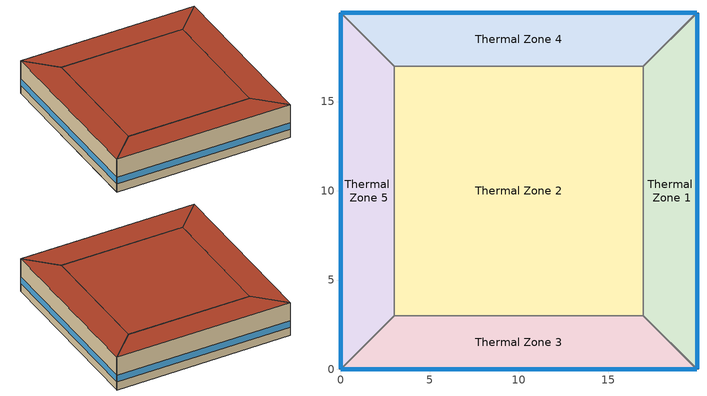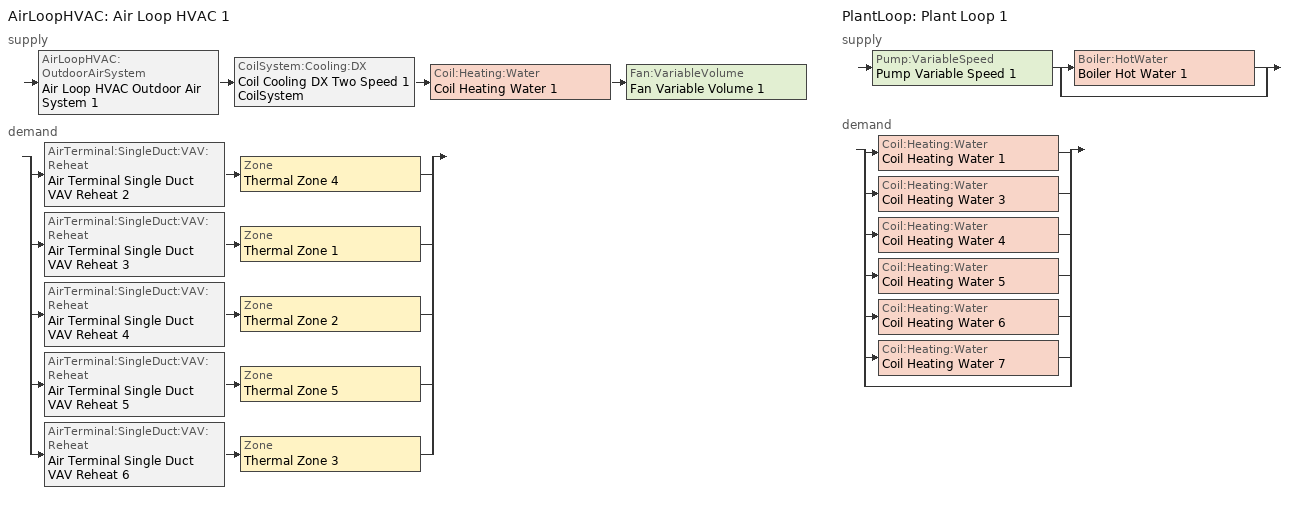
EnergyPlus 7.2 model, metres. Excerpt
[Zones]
Thermal Zone 1
 floor ground (000_ExtSlabCarpet_4in_ClimateZone 1-8): 19.97,19.97 19.97,0 16.97,3 16.97,16.97 z0
 wall outside (ASHRAE_189.1-2009_ExtWall_SteelFrame_ClimateZone 4-8): 19.97,0 19.97,19.97 z0:4
 wall to Thermal Zone 3 (000_Interior Wall): 16.97,3 19.97,0 z0:4
 wall to Thermal Zone 2 (000_Interior Wall): 16.97,16.97 16.97,3 z0:4
 wall to Thermal Zone 4 (000_Interior Wall): 19.97,19.97 16.97,16.97 z0:4
 window (ASHRAE_189.1-2009_ExtWindow_ClimateZone 4-5): 19.97,0.03 19.97,19.95 z1:1.8
 roof outside (ASHRAE_189.1-2009_ExtRoof_IEAD_ClimateZone 2-5): 16.97,16.97 16.97,3 19.97,0 19.97,19.97 z4
Thermal Zone 4
 floor ground (000_ExtSlabCarpet_4in_ClimateZone 1-8): 0,19.97 19.97,19.97 16.97,16.97 3,16.97 z0
 wall outside (ASHRAE_189.1-2009_ExtWall_SteelFrame_ClimateZone 4-8): 19.97,19.97 0,19.97 z0:4
 wall to Thermal Zone 5 (000_Interior Wall): 0,19.97 3,16.97 z0:4
 wall to Thermal Zone 2 (000_Interior Wall): 3,16.97 16.97,16.97 z0:4
 window (ASHRAE_189.1-2009_ExtWindow_ClimateZone 4-5): 19.95,19.97 0.03,19.97 z1:1.8
 roof outside (ASHRAE_189.1-2009_ExtRoof_IEAD_ClimateZone 2-5): 3,16.97 16.97,16.97 19.97,19.97 0,19.97 z4
Thermal Zone 3
 floor ground (000_ExtSlabCarpet_4in_ClimateZone 1-8): 19.97,0 0,0 3,3 16.97,3 z0
 wall outside (ASHRAE_189.1-2009_ExtWall_SteelFrame_ClimateZone 4-8): 0,0 19.97,0 z0:4
 wall to Thermal Zone 5 (000_Interior Wall): 3,3 0,0 z0:4
 wall to Thermal Zone 2 (000_Interior Wall): 16.97,3 3,3 z0:4
 window (ASHRAE_189.1-2009_ExtWindow_ClimateZone 4-5): 0.03,0 19.95,0 z1:1.8
 roof outside (ASHRAE_189.1-2009_ExtRoof_IEAD_ClimateZone 2-5): 16.97,3 3,3 0,0 19.97,0 z4
Thermal Zone 5
 floor ground (000_ExtSlabCarpet_4in_ClimateZone 1-8): 0,0 0,19.97 3,16.97 3,3 z0
 wall outside (ASHRAE_189.1-2009_ExtWall_SteelFrame_ClimateZone 4-8): 0,19.97 0,0 z0:4
 wall to Thermal Zone 2 (000_Interior Wall): 3,3 3,16.97 z0:4
 window (ASHRAE_189.1-2009_ExtWindow_ClimateZone 4-5): 0,19.95 0,0.03 z1:1.8
 roof outside (ASHRAE_189.1-2009_ExtRoof_IEAD_ClimateZone 2-5): 3,3 3,16.97 0,19.97 0,0 z4
Thermal Zone 2
 floor ground (000_ExtSlabCarpet_4in_ClimateZone 1-8): 3,3 3,16.97 16.97,16.97 16.97,3 z0
 roof outside (ASHRAE_189.1-2009_ExtRoof_IEAD_ClimateZone 2-5): 16.97,3 16.97,16.97 3,16.97 3,3 z4
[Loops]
AirLoopHVAC 'Air Loop HVAC 1'
 supply: AirLoopHVAC:OutdoorAirSystem 'Air Loop HVAC Outdoor Air System 1' > CoilSystem:Cooling:DX 'Coil Cooling DX Two Speed 1 CoilSystem' > Coil:Heating:Water 'Coil Heating Water 1' > Fan:VariableVolume 'Fan Variable Volume 1'
 demand: split
  | AirTerminal:SingleDuct:VAV:Reheat 'Air Terminal Single Duct VAV Reheat 2' > Zone 'Thermal Zone 4'
  | AirTerminal:SingleDuct:VAV:Reheat 'Air Terminal Single Duct VAV Reheat 3' > Zone 'Thermal Zone 1'
  | AirTerminal:SingleDuct:VAV:Reheat 'Air Terminal Single Duct VAV Reheat 4' > Zone 'Thermal Zone 2'
  | AirTerminal:SingleDuct:VAV:Reheat 'Air Terminal Single Duct VAV Reheat 5' > Zone 'Thermal Zone 5'
  | AirTerminal:SingleDuct:VAV:Reheat 'Air Terminal Single Duct VAV Reheat 6' > Zone 'Thermal Zone 3'
PlantLoop 'Plant Loop 1'
 supply: Pump:VariableSpeed 'Pump Variable Speed 1' > split
  | Boiler:HotWater 'Boiler Hot Water 1'
  | bypass
 demand: split
  | Coil:Heating:Water 'Coil Heating Water 1'
  | Coil:Heating:Water 'Coil Heating Water 3'
  | Coil:Heating:Water 'Coil Heating Water 4'
  | Coil:Heating:Water 'Coil Heating Water 5'
  | Coil:Heating:Water 'Coil Heating Water 6'
  | Coil:Heating:Water 'Coil Heating Water 7'
  | bypass
[Site:Location]
Fairbanks/Int'l Airpor_AK_USA Design_Conditions: Latitude {deg}=64.82; Longitude {deg}=-147.87; Time Zone {hr}=-9; Elevation {m}=138
[SizingPeriod:DesignDay] Day of Month=21; Dry-Bulb Temperature Range Modifier Type=DefaultMultipliers; Barometric Pressure {Pa}=99678; Rain Indicator=No; Snow Indicator=No; Daylight Saving Time Indicator=No
Name | Month | Day Type | Maximum Dry-Bulb Temperature {C} | Daily Dry-Bulb Temperature Range {deltaC} | Humidity Condition Type | Wetbulb or DewPoint at Maximum Dry-Bulb {C} | Wind Speed {m/s} | Wind Direction {deg} | Solar Model Indicator | Sky Clearness | Enthalpy at Maximum Dry-Bulb {J/kg} | ASHRAE Clear Sky Optical Depth for Beam Irradiance (taub) | ASHRAE Clear Sky Optical Depth for Diffuse Irradiance (taud)
Fairbanks/Int'l Airpor Ann Htg Wind 99.6% Condns WS=>MCDB | 1 | WinterDesignDay | -15.6 | 0 | Wetbulb | -15.6 | 8.9 | 20 | ASHRAEClearSky | 0
Fairbanks/Int'l Airpor Ann Clg 2% Condns Enth=>MDB | 7 | SummerDesignDay | 21.9 | 10.2 | Enthalpy |  | 3.1 | 180 | ASHRAETau |  | 43900 | 0.387 | 2.212
Fairbanks/Int'l Airpor Ann Clg .4% Condns DB=>MWB | 7 | SummerDesignDay | 27.4 | 10.2 | Wetbulb | 16.1 | 3.1 | 180 | ASHRAETau |  |  | 0.387 | 2.212
Fairbanks/Int'l Airpor Ann Clg .4% Condns DP=>MDB | 7 | SummerDesignDay | 18.4 | 10.2 | Dewpoint | 14.7 | 3.1 | 180 | ASHRAETau |  |  | 0.387 | 2.212
[Building]
Building 1
[Material] Thermal Absorptance=0.9
Name | Roughness | Thickness {m} | Conductivity {W/m-K} | Density {kg/m3} | Specific Heat {J/kg-K} | Solar Absorptance | Visible Absorptance
000_G01a 19mm gypsum board | MediumSmooth | 0.019 | 0.16 | 800 | 1090 | 0.7 | 0.7
MAT-CC05 4 HW CONCRETE | Rough | 0.1016 | 1.311 | 2240 | 836.8 | 0.7 | 0.7
Roof Insulation [21] | MediumRough | 0.2105 | 0.049 | 265 | 836.8 | 0.7 | 0.7
Roof Membrane | VeryRough | 0.0095 | 0.16 | 1121.29 | 1460 | 0.7 | 0.7
1/2IN Gypsum | Smooth | 0.0127 | 0.16 | 784.9 | 830 | 0.92 | 0.92
Wall Insulation [39] | MediumRough | 0.1184 | 0.045 | 265 | 836.8 | 0.7 | 0.7
Metal Decking | MediumSmooth | 0.0015 | 45.006 | 7680 | 418.4 | 0.7 | 0.3
[Material:AirGap]
000_F04 Wall air space resistance: Thermal Resistance {m2-K/W}=0.15
[Material:NoMass] Thermal Absorptance=0.9; Solar Absorptance=0.7
Name | Roughness | Thermal Resistance {m2-K/W} | Visible Absorptance
CP02 CARPET PAD | VeryRough | 0.2165 | 0.8
MAT-SHEATH | Rough | 0.3626 | 0.7
[WindowMaterial:Glazing]
Theoretical Glass [207]: Optical Data Type=SpectralAverage; Thickness {m}=0.003; Solar Transmittance at Normal Incidence=0.3311; Front Side Solar Reflectance at Normal Incidence=0.6189; Back Side Solar Reflectance at Normal Incidence=0.6189; Visible Transmittance at Normal Incidence=0.44; Front Side Visible Reflectance at Normal Incidence=0.51; Back Side Visible Reflectance at Normal Incidence=0.51; Infrared Transmittance at Normal Incidence=0; Front Side Infrared Hemispherical Emissivity=0.9; Back Side Infrared Hemispherical Emissivity=0.9; Conductivity {W/m-K}=0.0133; Dirt Correction Factor for Solar and Visible Transmittance=1; Solar Diffusing=No
[Construction]
000_Interior Wall: 000_G01a 19mm gypsum board, 000_F04 Wall air space resistance, 000_G01a 19mm gypsum board
ASHRAE_189.1-2009_ExtWall_SteelFrame_ClimateZone 4-8: MAT-SHEATH, Wall Insulation [39], 1/2IN Gypsum
000_ExtSlabCarpet_4in_ClimateZone 1-8: MAT-CC05 4 HW CONCRETE, CP02 CARPET PAD
ASHRAE_189.1-2009_ExtRoof_IEAD_ClimateZone 2-5: Roof Membrane, Roof Insulation [21], Metal Decking
ASHRAE_189.1-2009_ExtWindow_ClimateZone 4-5: Theoretical Glass [207]
[AirLoopHVAC]
Air Loop HVAC 1: Design Supply Air Flow Rate {m3/s}=AutoSize
[Sizing:System]
Air Loop HVAC 1: Type of Load to Size On=Sensible; Design Outdoor Air Flow Rate {m3/s}=Autosize; Minimum System Air Flow Ratio=0.3; Preheat Design Temperature {C}=7; Preheat Design Humidity Ratio {kgWater/kgDryAir}=0.008; Precool Design Temperature {C}=12.8; Precool Design Humidity Ratio {kgWater/kgDryAir}=0.008; Central Cooling Design Supply Air Temperature {C}=12.8; Central Heating Design Supply Air Temperature {C}=12.8; Sizing Option=NonCoincident; 100% Outdoor Air in Cooling=Yes; 100% Outdoor Air in Heating=Yes; Central Cooling Design Supply Air Humidity Ratio {kgWater/kgDryAir}=0.0085; Central Heating Design Supply Air Humidity Ratio {kgWater/kgDryAir}=0.008; Cooling Design Air Flow Method=DesignDay; Cooling Design Air Flow Rate {m3/s}=0; Heating Design Air Flow Method=DesignDay; Heating Design Air Flow Rate {m3/s}=0; System Outdoor Air Method=ZoneSum
[Controller:WaterCoil]
Controller Water Coil 1: Control Variable=Temperature; Action=Normal; Actuator Variable=Flow; Controller Convergence Tolerance {deltaC}=Autosize; Maximum Actuated Flow {m3/s}=Autosize; Minimum Actuated Flow {m3/s}=1e-07
[AvailabilityManager:Scheduled]
Name | Schedule
AvailabilityManager:Scheduled {da0797a5-9136-475a-b332-eebe991a1e94} | Schedule:Compact {71f77024-112f-415a-b7ce-b050d9647c4d}
AvailabilityManager:Scheduled {bcc67f35-e6b9-4cad-b8f1-a2693668ac3b} | Schedule:Compact {a1c96903-f9ea-4217-8bae-79c0c4e2b3a2}
[Controller:OutdoorAir]
Controller Outdoor Air 1: Minimum Outdoor Air Flow Rate {m3/s}=Autosize; Maximum Outdoor Air Flow Rate {m3/s}=Autosize; Economizer Control Type=FixedDryBulb; Economizer Control Action Type=ModulateFlow; Economizer Maximum Limit Dry-Bulb Temperature {C}=30; Economizer Maximum Limit Enthalpy {J/kg}=64000; Economizer Minimum Limit Dry-Bulb Temperature {C}=-100; Lockout Type=NoLockout; Minimum Limit Type=FixedMinimum; High Humidity Control=No; Control High Indoor Humidity Based on Outdoor Humidity Ratio=Yes; Heat Recovery Bypass Control Type=BypassWhenOAFlowGreaterThanMinimum
[SetpointManager:MixedAir] Control Variable=Temperature
Setpoint Manager Mixed Air 3; Setpoint Manager Mixed Air 2; Setpoint Manager Mixed Air 1
[CoilSystem:Cooling:DX]
Coil Cooling DX Two Speed 1 CoilSystem: Availability Schedule=Always_On; Cooling Coil=Coil Cooling DX Two Speed 1
[Coil:Cooling:DX:TwoSpeed]
Coil Cooling DX Two Speed 1: Availability Schedule=Always_On; Rated High Speed Total Cooling Capacity {W}=Autosize; Rated High Speed Sensible Heat Ratio=Autosize; Rated High Speed COP {W/W}=5.5; Rated High Speed Air Flow Rate {m3/s}=Autosize; Total Cooling Capacity Function of Temperature Curve=Curve Biquadratic 1; Total Cooling Capacity Function of Flow Fraction Curve=Curve Quadratic 1; Energy Input Ratio Function of Temperature Curve=Curve Biquadratic 2; Energy Input Ratio Function of Flow Fraction Curve=Curve Quadratic 2; Part Load Fraction Correlation Curve=Curve Quadratic 3; Rated Low Speed Total Cooling Capacity {W}=Autosize; Rated Low Speed Sensible Heat Ratio=0.69; Rated Low Speed COP {W/W}=6.6; Rated Low Speed Air Flow Rate {m3/s}=Autosize; Low Speed Total Cooling Capacity Function of Temperature Curve=Curve Biquadratic 3; Low Speed Energy Input Ratio Function of Temperature Curve=Curve Biquadratic 4; Condenser Type=AirCooled; High Speed Evaporative Condenser Effectiveness=0; Low Speed Evaporative Condenser Effectiveness=0; Basin Heater Capacity {W/K}=10; Basin Heater Setpoint Temperature {C}=2
[Coil:Heating:Water] Availability Schedule=Always_On; U-Factor Times Area Value {W/K}=Autosize; Maximum Water Flow Rate {m3/s}=Autosize; Performance Input Method=UFactorTimesAreaAndDesignWaterFlowRate; Rated Capacity {W}=Autosize; Rated Inlet Water Temperature {C}=82.2; Rated Inlet Air Temperature {C}=16.6; Rated Outlet Water Temperature {C}=71.1; Rated Outlet Air Temperature {C}=32.2; Rated Ratio for Air and Water Convection=0.5
Coil Heating Water 1; Coil Heating Water 3; Coil Heating Water 4; Coil Heating Water 5; Coil Heating Water 6; Coil Heating Water 7
[Fan:VariableVolume]
Fan Variable Volume 1: Availability Schedule=Always_On; Fan Efficiency=0.5; Pressure Rise {Pa}=500; Maximum Flow Rate {m3/s}=AutoSize; Fan Power Minimum Flow Rate Input Method=FixedFlowRate; Fan Power Minimum Flow Fraction=0; Fan Power Minimum Air Flow Rate {m3/s}=0; Motor Efficiency=0.93; Motor In Airstream Fraction=1; Fan Power Coefficient 1=0.0407599; Fan Power Coefficient 2=0.088045; Fan Power Coefficient 3=-0.0729261; Fan Power Coefficient 4=0.94374; Fan Power Coefficient 5=0
[SetpointManager:Scheduled] Control Variable=Temperature
Name | Schedule
Setpoint Manager Scheduled 1 | Deck_Temperature
Setpoint Manager Scheduled 2 | Hot_Water_Temperature
[AirTerminal:SingleDuct:VAV:Reheat] Availability Schedule=Always_On; Maximum Air Flow Rate {m3/s}=Autosize; Zone Minimum Air Flow Input Method=Constant; Constant Minimum Air Flow Fraction=0.3; Fixed Minimum Air Flow Rate {m3/s}=0.3; Maximum Hot Water or Steam Flow Rate {m3/s}=Autosize; Minimum Hot Water or Steam Flow Rate {m3/s}=0; Convergence Tolerance=0.001; Damper Heating Action=Normal; Maximum Flow per Zone Floor Area During Reheat {m3/s-m2}=Autocalculate; Maximum Flow Fraction During Reheat=Autocalculate; Maximum Reheat Air Temperature {C}=35
Name | Reheat Coil
Air Terminal Single Duct VAV Reheat 2 | Coil Heating Water 3
Air Terminal Single Duct VAV Reheat 3 | Coil Heating Water 4
Air Terminal Single Duct VAV Reheat 4 | Coil Heating Water 5
Air Terminal Single Duct VAV Reheat 5 | Coil Heating Water 6
Air Terminal Single Duct VAV Reheat 6 | Coil Heating Water 7
[PlantLoop]
Plant Loop 1: Fluid Type=Water; Plant Equipment Operation Scheme=Plant Loop 1 Operation Scheme List; Maximum Loop Temperature {C}=100; Minimum Loop Temperature {C}=0; Maximum Loop Flow Rate {m3/s}=Autosize; Minimum Loop Flow Rate {m3/s}=0; Plant Loop Volume {m3}=Autocalculate; Load Distribution Scheme=Optimal
[PlantEquipmentOperationSchemes]
Plant Loop 1 Operation Scheme List: Control Scheme Object Type 1=PlantEquipmentOperation:HeatingLoad; Control Scheme Name 1=Plant Loop 1 Heating Operation Scheme; Control Scheme Schedule Name 1=Plant Loop 1 On Schedule
[PlantEquipmentOperation:HeatingLoad]
Plant Loop 1 Heating Operation Scheme: Load Range Lower Limit 1 {W}=0; Load Range Upper Limit 1 {W}=1000000000; Range Equipment List Name 1=Plant Loop 1 Heating Equipment List
[PlantEquipmentList]
Plant Loop 1 Heating Equipment List: Boiler:HotWater, Boiler Hot Water 1
[Sizing:Plant]
Plant Loop 1: Loop Type=Heating; Design Loop Exit Temperature {C}=82; Loop Design Temperature Difference {deltaC}=11
[Pump:VariableSpeed]
Pump Variable Speed 1: Rated Flow Rate {m3/s}=Autosize; Rated Pump Head {Pa}=179352; Rated Power Consumption {W}=Autosize; Motor Efficiency=0.9; Fraction of Motor Inefficiencies to Fluid Stream=0; Coefficient 1 of the Part Load Performance Curve=0; Coefficient 2 of the Part Load Performance Curve=1; Coefficient 3 of the Part Load Performance Curve=0; Coefficient 4 of the Part Load Performance Curve=0; Minimum Flow Rate {m3/s}=0; Pump Control Type=Intermittent
[Boiler:HotWater]
Boiler Hot Water 1: Fuel Type=NaturalGas; Nominal Capacity {W}=Autosize; Nominal Thermal Efficiency=0.66; Design Water Outlet Temperature {C}=82; Design Water Flow Rate {m3/s}=Autosize; Minimum Part Load Ratio=0; Maximum Part Load Ratio=1; Optimum Part Load Ratio=1; Water Outlet Upper Temperature Limit {C}=99; Boiler Flow Mode=ConstantFlow; Parasitic Electric Load {W}=0; Sizing Factor=1
[Zone]
Thermal Zone 1; Thermal Zone 4; Thermal Zone 3; Thermal Zone 5; Thermal Zone 2
[ZoneControl:Thermostat] Control Object Type 1=ThermostatSetpoint:DualSetpoint; Control Name 1=Thermostat Setpoint Dual Setpoint 1
Name | Zone or ZoneList | Control Type Schedule
Thermal Zone 1 Thermostat | Thermal Zone 1 | Thermal Zone 1 Thermostat Schedule
Thermal Zone 4 Thermostat | Thermal Zone 4 | Thermal Zone 4 Thermostat Schedule
Thermal Zone 3 Thermostat | Thermal Zone 3 | Thermal Zone 3 Thermostat Schedule
Thermal Zone 5 Thermostat | Thermal Zone 5 | Thermal Zone 5 Thermostat Schedule
Thermal Zone 2 Thermostat | Thermal Zone 2 | Thermal Zone 2 Thermostat Schedule
[ThermostatSetpoint:DualSetpoint]
Thermostat Setpoint Dual Setpoint 1: Heating Setpoint Temperature Schedule=Heating Sch; Cooling Setpoint Temperature Schedule=Cooling Sch
[Zone equipment]
Thermal Zone 1: Air Terminal Single Duct VAV Reheat 3
Thermal Zone 4: Air Terminal Single Duct VAV Reheat 2
Thermal Zone 3: Air Terminal Single Duct VAV Reheat 6
Thermal Zone 5: Air Terminal Single Duct VAV Reheat 5
Thermal Zone 2: Air Terminal Single Duct VAV Reheat 4
[Sizing:Zone] Zone Cooling Design Supply Air Temperature Input Method=SupplyAirTemperature; Zone Cooling Design Supply Air Temperature {C}=14; Zone Heating Design Supply Air Temperature Input Method=SupplyAirTemperature; Zone Heating Design Supply Air Temperature {C}=40; Zone Cooling Design Supply Air Humidity Ratio {kgWater/kgDryAir}=0.0085; Zone Heating Design Supply Air Humidity Ratio {kgWater/kgDryAir}=0.008; Design Specification Outdoor Air Object=ASHRAE_90.1-2004 ClimateZone 1-8 SmallOffice WholeBuilding Ventilation; Cooling Design Air Flow Method=DesignDay; Cooling Design Air Flow Rate {m3/s}=0; Cooling Minimum Air Flow per Zone Floor Area {m3/s-m2}=0.000762; Cooling Minimum Air Flow {m3/s}=0; Cooling Minimum Air Flow Fraction=0; Heating Design Air Flow Method=DesignDay; Heating Design Air Flow Rate {m3/s}=0; Heating Maximum Air Flow per Zone Floor Area {m3/s-m2}=0.002032; Heating Maximum Air Flow {m3/s}=0.141576; Heating Maximum Air Flow Fraction=0.3
Thermal Zone 1; Thermal Zone 4; Thermal Zone 3; Thermal Zone 5; Thermal Zone 2
[DesignSpecification:OutdoorAir]
ASHRAE_90.1-2004 ClimateZone 1-8 SmallOffice WholeBuilding Ventilation: Outdoor Air Method=Sum; Outdoor Air Flow per Person {m3/s-person}=0.00943895; Outdoor Air Flow per Zone Floor Area {m3/s-m2}=0; Outdoor Air Flow per Zone {m3/s}=0; Outdoor Air Flow Air Changes per Hour {1/hr}=0
[Schedule:Day:Interval]
Heating Sch Default: No, 24:00, 24
Cooling Sch Default: No, 24:00, 28
Deck_Temperature_Winter_Design_Day; Deck_Temperature_Summer_Design_Day; Deck_Temperature_Default: No, 24:00, 12.8
Always_On_Winter_Design_Day; Always_On_Default; Always_On_Summer_Design_Day: No, 24:00, 1
Hot_Water_Temperature_Default; Hot_Water_Temperature_Summer_Design_Day; Hot_Water_Temperature_Winter_Design_Day: No, 24:00, 67
[Schedule:Week:Daily]
Schedule:Week:Daily {ca45f6c5-6886-482f-9a96-753e11cd4df0}: Deck_Temperature_Default, Deck_Temperature_Default, Deck_Temperature_Default, Deck_Temperature_Default, Deck_Temperature_Default, Deck_Temperature_Default, Deck_Temperature_Default, Deck_Temperature_Default, Deck_Temperature_Summer_Design_Day, Deck_Temperature_Winter_Design_Day, Deck_Temperature_Default, Deck_Temperature_Default
Schedule:Week:Daily {b32a7c02-fe72-471c-b837-897d7d53e248}: Hot_Water_Temperature_Default, Hot_Water_Temperature_Default, Hot_Water_Temperature_Default, Hot_Water_Temperature_Default, Hot_Water_Temperature_Default, Hot_Water_Temperature_Default, Hot_Water_Temperature_Default, Hot_Water_Temperature_Default, Hot_Water_Temperature_Summer_Design_Day, Hot_Water_Temperature_Winter_Design_Day, Hot_Water_Temperature_Default, Hot_Water_Temperature_Default
Schedule:Week:Daily {898ddd8c-a0fc-40d8-9a0e-17c4242a40c3}: Always_On_Default, Always_On_Default, Always_On_Default, Always_On_Default, Always_On_Default, Always_On_Default, Always_On_Default, Always_On_Default, Always_On_Summer_Design_Day, Always_On_Winter_Design_Day, Always_On_Default, Always_On_Default
Schedule:Week:Daily {e11db784-c460-4126-abed-d9d675b9922a}: Cooling Sch Default, Cooling Sch Default, Cooling Sch Default, Cooling Sch Default, Cooling Sch Default, Cooling Sch Default, Cooling Sch Default, Cooling Sch Default, Cooling Sch Default, Cooling Sch Default, Cooling Sch Default, Cooling Sch Default
Schedule:Week:Daily {72e082a1-9a28-40cd-a3e9-e45f7f1fc270}: Heating Sch Default, Heating Sch Default, Heating Sch Default, Heating Sch Default, Heating Sch Default, Heating Sch Default, Heating Sch Default, Heating Sch Default, Heating Sch Default, Heating Sch Default, Heating Sch Default, Heating Sch Default
[Schedule:Year]
Deck_Temperature: Schedule:Week:Daily {ca45f6c5-6886-482f-9a96-753e11cd4df0}, 1, 1, 12, 31
Hot_Water_Temperature: Schedule:Week:Daily {b32a7c02-fe72-471c-b837-897d7d53e248}, 1, 1, 12, 31
Always_On: Schedule:Week:Daily {898ddd8c-a0fc-40d8-9a0e-17c4242a40c3}, 1, 1, 12, 31
Cooling Sch: Schedule:Week:Daily {e11db784-c460-4126-abed-d9d675b9922a}, 1, 1, 12, 31
Heating Sch: Schedule:Week:Daily {72e082a1-9a28-40cd-a3e9-e45f7f1fc270}, 1, 1, 12, 31
[Schedule:Compact]
Schedule:Compact {71f77024-112f-415a-b7ce-b050d9647c4d}; Schedule:Compact {a1c96903-f9ea-4217-8bae-79c0c4e2b3a2}; Plant Loop 1 On Schedule: Through: 12/31, For: AllDays, Until: 24:00, 1
Thermal Zone 1 Thermostat Schedule; Thermal Zone 4 Thermostat Schedule; Thermal Zone 3 Thermostat Schedule; Thermal Zone 5 Thermostat Schedule; Thermal Zone 2 Thermostat Schedule: Through: 12/31, For: AllDays, Until: 24:00, 4
[Curve:Biquadratic]
Name | Coefficient1 Constant | Coefficient2 x | Coefficient3 x**2 | Coefficient4 y | Coefficient5 y**2 | Coefficient6 x*y | Minimum Value of x {BasedOnField A2} | Maximum Value of x {BasedOnField A2} | Minimum Value of y {BasedOnField A3} | Maximum Value of y {BasedOnField A3}
Curve Biquadratic 1 | 0.42415 | 0.04426 | -0.00042 | 0.00333 | -8e-05 | -0.00021 | 17 | 22 | 13 | 46
Curve Biquadratic 2 | 1.23649 | -0.02431 | 0.00057 | -0.01434 | 0.00063 | -0.00038 | 17 | 22 | 13 | 46
Curve Biquadratic 3; Curve Biquadratic 4 | 0 | 0 | 0 | 0 | 0 | 0 | 0 | 1 | 0 | 1
[Curve:Quadratic]
Name | Coefficient1 Constant | Coefficient2 x | Coefficient3 x**2 | Minimum Value of x {BasedOnField A2} | Maximum Value of x {BasedOnField A2}
Curve Quadratic 1 | 0.77136 | 0.34053 | -0.11088 | 0.75918 | 1.13877
Curve Quadratic 2 | 1.2055 | -0.32953 | 0.12308 | 0.75918 | 1.13877
Curve Quadratic 3 | 0.771 | 0.229 | 0 | 0 | 1
